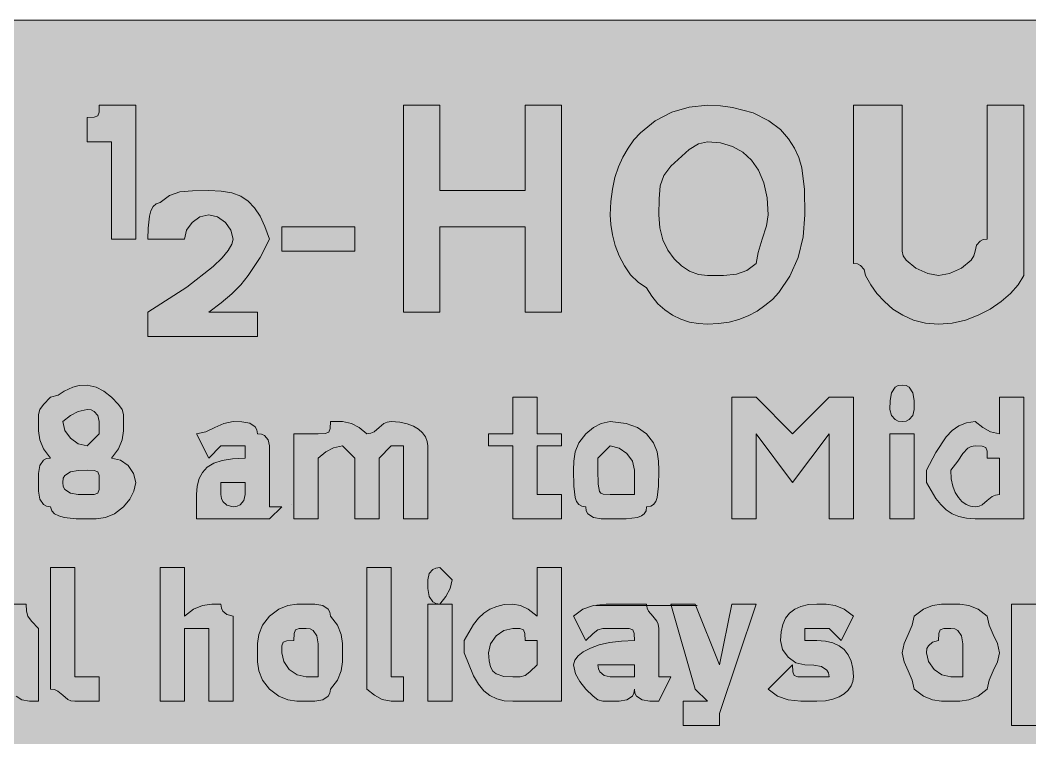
# Model space of a CAD drawing. Header units: metres. Extents: x 9 to 558, y 11 to 260.
# Drawn here: x 153.8 to 253.4, y 188.9 to 259.7 of the extents above; entities that cross this region are included whole.
import ezdxf

# ---------------------------------------------------------------- set-up
doc = ezdxf.new("R2010")
doc.units = ezdxf.units.M
for name, color, linetype, true_color in [('FILL_BLACK_000000', 7, 'Continuous', 0x000000), ('FILL_YELLOW_FFFF00', 7, 'Continuous', 0xffff00), ('STROKE_BLACK_000000', 7, 'Continuous', 0x000000)]:
    doc.layers.add(name, color=color, linetype=linetype, true_color=true_color)

msp = doc.modelspace()

# ---------------------------------------------------------------- hatches: boundary and pattern name
at = {"layer": 'FILL_BLACK_000000', "true_color": 0x000000}
h = msp.add_hatch(color=7, dxfattribs=at)
h.dxf.hatch_style = 1
h.paths.add_polyline_path([(162.81, 238.08), (162.81, 247.68), (160.41, 247.68), (160.41, 250.08), (161.1, 250.1), (161.46, 250.23), (161.59, 250.59), (161.61, 251.28), (162.81, 251.28), (165.21, 251.28), (165.21, 238.08), (162.81, 238.08)])
h = msp.add_hatch(color=7, dxfattribs=at)
h.dxf.hatch_style = 1
h.paths.add_polyline_path([(200.01, 242.88), (203.61, 242.88), (203.61, 251.28), (207.21, 251.28), (207.21, 230.88), (203.61, 230.88), (203.61, 239.28), (200.01, 239.28), (195.21, 239.28), (195.21, 230.88), (191.61, 230.88), (191.61, 251.28), (195.21, 251.28), (195.21, 242.88), (200.01, 242.88)])
h = msp.add_hatch(color=7, dxfattribs=at)
h.dxf.hatch_style = 1
h.paths.add_polyline_path([(224.08, 251.07), (226.11, 250.53), (227.68, 249.76), (228.81, 248.88), (229.6, 247.98), (230.2, 247.06), (230.62, 246.12), (230.91, 245.13), (231.17, 242.97), (231.21, 240.48), (231.04, 238.29), (230.55, 236.26), (229.75, 234.43), (228.66, 232.83), (228.01, 232.13), (227.28, 231.52), (226.5, 230.98), (225.64, 230.52), (224.72, 230.16), (223.75, 229.9), (222.71, 229.74), (221.61, 229.68), (220.71, 229.74), (219.83, 229.9), (218.97, 230.19), (218.16, 230.58), (217.4, 231.09), (216.72, 231.7), (216.11, 232.44), (215.61, 233.28), (214.77, 233.84), (214.03, 234.57), (213.42, 235.45), (212.91, 236.43), (212.52, 237.46), (212.23, 238.51), (212.07, 239.53), (212.01, 240.48), (212.07, 241.79), (212.23, 243.01), (212.48, 244.15), (212.83, 245.2), (213.27, 246.18), (213.78, 247.06), (214.36, 247.86), (215.01, 248.58), (216.46, 249.76), (218.08, 250.6), (219.82, 251.11), (221.61, 251.28), (222.9, 251.23), (224.08, 251.07)])
h.paths.add_polyline_path([(227.18, 243.63), (226.66, 244.87), (225.96, 245.88), (225.09, 246.67), (224.07, 247.23), (222.9, 247.57), (221.61, 247.68), (220.71, 247.47), (219.81, 246.93), (218.01, 245.28), (217.32, 244.36), (216.96, 243.33), (216.83, 242.07), (216.81, 240.48), (216.92, 239.19), (217.22, 238.02), (217.7, 237), (218.31, 236.13), (219.04, 235.43), (219.85, 234.91), (220.71, 234.59), (221.61, 234.48), (223.2, 234.5), (224.46, 234.63), (225.49, 234.99), (226.41, 235.68), (226.6, 236.77), (227.01, 238.08), (227.42, 239.39), (227.61, 240.48), (227.5, 242.17), (227.18, 243.63)], flags=16)
h = msp.add_hatch(color=7, dxfattribs=at)
h.dxf.hatch_style = 1
h.paths.add_polyline_path([(252.81, 239.28), (252.81, 238.08), (252.81, 235.68), (252.81, 234.48), (252.25, 233.58), (251.5, 232.72), (250.57, 231.91), (249.51, 231.18), (248.33, 230.57), (247.07, 230.09), (245.76, 229.79), (244.41, 229.68), (243.12, 229.79), (241.93, 230.09), (240.87, 230.57), (239.91, 231.18), (239.07, 231.91), (238.33, 232.72), (237.72, 233.58), (237.21, 234.48), (237.06, 235.08), (236.7, 235.49), (236.41, 235.63), (236.01, 235.68), (236.01, 238.08), (236.01, 251.28), (240.81, 251.28), (240.81, 239.28), (240.81, 238.08), (240.81, 236.88), (240.92, 236.43), (241.2, 236), (242.16, 235.23), (243.34, 234.69), (244.41, 234.48), (245.48, 234.69), (246.66, 235.23), (247.62, 236), (247.9, 236.43), (248.01, 236.88), (248.16, 237.48), (248.52, 237.89), (248.81, 238.03), (249.21, 238.08), (249.21, 251.28), (252.81, 251.28), (252.81, 239.28)])
h = msp.add_hatch(color=7, dxfattribs=at)
h.dxf.hatch_style = 1
h.paths.add_polyline_path([(177.21, 230.88), (177.21, 228.48), (166.41, 228.48), (166.41, 230.88), (170.25, 233.35), (172.86, 235.38), (173.73, 236.22), (174.34, 236.95), (174.7, 237.57), (174.81, 238.08), (174.6, 238.96), (174.06, 239.73), (173.29, 240.27), (172.41, 240.48), (171.53, 240.27), (170.76, 239.73), (170.22, 238.96), (170.01, 238.08), (166.41, 238.08), (166.43, 239.15), (166.56, 240.33), (166.7, 240.86), (166.92, 241.29), (167.21, 241.57), (167.61, 241.68), (168.53, 242.37), (169.56, 242.73), (170.82, 242.86), (172.41, 242.88), (173.65, 242.82), (174.7, 242.64), (175.57, 242.31), (176.31, 241.83), (176.93, 241.18), (177.47, 240.35), (177.96, 239.32), (178.41, 238.08), (177.47, 236.28), (176.31, 234.48), (175.57, 233.58), (174.7, 232.68), (173.65, 231.78), (172.41, 230.88), (177.21, 230.88)])
h = msp.add_hatch(color=7, dxfattribs=at)
h.dxf.hatch_style = 1
h.paths.add_polyline_path([(186.81, 236.88), (179.61, 236.88), (179.61, 239.28), (186.81, 239.28), (186.81, 236.88)])
h = msp.add_hatch(color=7, dxfattribs=at)
h.dxf.hatch_style = 1
h.paths.add_polyline_path([(157.63, 210.77), (157.2, 210.99), (156.92, 211.28), (156.81, 211.68), (156.41, 211.73), (156.12, 211.89), (155.76, 212.43), (155.63, 213.2), (155.61, 214.08), (155.63, 214.96), (155.76, 215.73), (156.12, 216.27), (156.41, 216.43), (156.81, 216.48), (156.12, 217.38), (155.76, 218.28), (155.63, 219.18), (155.61, 220.08), (155.63, 220.79), (155.76, 221.28), (156.12, 221.77), (156.81, 222.48), (157.54, 222.67), (158.16, 223.08), (159, 223.49), (159.62, 223.63), (160.41, 223.68), (161.29, 223.49), (162.06, 223.08), (162.81, 222.48), (163.5, 221.77), (163.86, 221.28), (163.99, 220.79), (164.01, 220.08), (163.99, 219.18), (163.86, 218.28), (163.5, 217.38), (162.81, 216.48), (163.69, 216.27), (164.46, 215.73), (165, 214.96), (165.21, 214.08), (165.02, 213.2), (164.61, 212.43), (164.01, 211.68), (163.11, 210.99), (162.21, 210.63), (161.31, 210.5), (160.41, 210.48), (159.34, 210.5), (158.16, 210.63), (157.63, 210.77)])
h.paths.add_polyline_path([(158.22, 214.77), (158.06, 214.48), (158.01, 214.08), (158.06, 213.68), (158.22, 213.39), (158.76, 213.03), (159.53, 212.9), (160.41, 212.88), (161.1, 212.9), (161.46, 213.03), (161.59, 213.39), (161.61, 214.08), (161.59, 214.77), (161.46, 215.13), (161.1, 215.26), (160.41, 215.28), (159.53, 215.26), (158.76, 215.13), (158.22, 214.77)], flags=16)
h.paths.add_polyline_path([(161.1, 221.09), (160.81, 221.23), (160.41, 221.28), (159.53, 221.09), (158.76, 220.68), (158.01, 220.08), (158.22, 219.2), (158.76, 218.43), (159.53, 217.89), (160.41, 217.68), (161.61, 218.88), (161.61, 220.08), (161.46, 220.68), (161.1, 221.09)], flags=16)
h = msp.add_hatch(color=7, dxfattribs=at)
h.dxf.hatch_style = 1
h.paths.add_polyline_path([(241.86, 220.68), (241.5, 220.27), (241.21, 220.13), (240.81, 220.08), (240.41, 220.13), (240.12, 220.27), (239.76, 220.68), (239.61, 221.28), (239.63, 222.16), (239.76, 222.93), (240.12, 223.47), (240.41, 223.63), (240.81, 223.68), (241.21, 223.63), (241.5, 223.47), (241.86, 222.93), (241.99, 222.16), (242.01, 221.28), (241.86, 220.68)])
h = msp.add_hatch(color=7, dxfattribs=at)
h.dxf.hatch_style = 1
h.paths.add_polyline_path([(207.21, 218.88), (207.21, 217.68), (204.81, 217.68), (204.81, 212.88), (206.01, 212.88), (207.21, 212.88), (207.21, 210.48), (204.81, 210.48), (202.41, 210.48), (202.41, 212.88), (202.41, 217.68), (200.01, 217.68), (200.01, 218.88), (202.41, 218.88), (202.41, 222.48), (204.81, 222.48), (204.81, 218.88), (207.21, 218.88)])
h = msp.add_hatch(color=7, dxfattribs=at)
h.dxf.hatch_style = 1
h.paths.add_polyline_path([(226.41, 218.88), (226.41, 210.48), (224.01, 210.48), (224.01, 222.48), (226.41, 222.48), (230.01, 218.88), (233.61, 222.48), (236.01, 222.48), (236.01, 210.48), (233.61, 210.48), (233.61, 218.88), (230.01, 214.08), (226.41, 218.88)])
h = msp.add_hatch(color=7, dxfattribs=at)
h.dxf.hatch_style = 1
h.paths.add_polyline_path([(252.81, 222.48), (252.81, 210.48), (250.41, 210.48), (248.01, 210.48), (247.16, 210.54), (246.42, 210.7), (245.75, 210.99), (245.16, 211.38), (244.62, 211.89), (244.13, 212.5), (243.21, 214.08), (243.21, 215.28), (244.13, 217.04), (245.16, 218.58), (245.75, 219.19), (246.42, 219.67), (247.16, 219.97), (248.01, 220.08), (248.76, 219.48), (249.53, 219.07), (250.41, 218.88), (250.41, 222.48), (252.81, 222.48)])
h.paths.add_polyline_path([(250.41, 216.48), (249.21, 216.48), (249.19, 217.17), (249.06, 217.53), (248.7, 217.66), (248.01, 217.68), (247.61, 217.63), (247.3, 217.47), (246.81, 216.93), (246.32, 216.16), (245.61, 215.28), (245.66, 214.44), (245.82, 213.7), (246.05, 213.09), (246.36, 212.58), (246.72, 212.19), (247.13, 211.9), (247.56, 211.74), (248.01, 211.68), (248.41, 211.73), (248.72, 211.87), (249.21, 212.28), (249.7, 212.69), (250.01, 212.83), (250.41, 212.88), (250.41, 215.28), (250.41, 216.48)], flags=16)
h = msp.add_hatch(color=7, dxfattribs=at)
h.dxf.hatch_style = 1
h.paths.add_polyline_path([(174.81, 217.68), (173.61, 217.68), (172.41, 216.48), (171.21, 218.88), (172.11, 219.07), (173.01, 219.48), (173.91, 219.89), (174.81, 220.08), (175.69, 220.06), (176.46, 219.93), (177, 219.57), (177.16, 219.28), (177.21, 218.88), (177.61, 218.83), (177.9, 218.69), (178.26, 218.28), (178.41, 217.68), (178.41, 212.88), (178.41, 211.68), (179.61, 211.68), (178.41, 210.48), (177.21, 210.48), (174.81, 210.48), (171.21, 210.48), (171.21, 212.88), (171.27, 213.72), (171.45, 214.45), (171.78, 215.07), (172.26, 215.58), (172.91, 215.97), (173.74, 216.25), (174.77, 216.42), (176.01, 216.48), (176.01, 217.68), (174.81, 217.68)])
h.paths.add_polyline_path([(173.8, 212.19), (174.21, 211.83), (174.81, 211.68), (175.21, 211.73), (175.5, 211.87), (175.86, 212.28), (176.01, 212.88), (176.01, 214.08), (173.61, 214.08), (173.61, 212.88), (173.66, 212.48), (173.8, 212.19)], flags=16)
h = msp.add_hatch(color=7, dxfattribs=at)
h.dxf.hatch_style = 1
h.paths.add_polyline_path([(189.21, 216.48), (189.21, 210.48), (186.81, 210.48), (186.81, 216.48), (185.61, 217.68), (184.73, 217.49), (183.96, 217.08), (183.21, 216.48), (183.21, 210.48), (180.81, 210.48), (180.81, 218.88), (183.21, 218.88), (183.9, 218.9), (184.26, 219.03), (184.39, 219.39), (184.41, 220.08), (185.61, 220.08), (186.49, 219.89), (187.26, 219.48), (188.01, 218.88), (188.41, 218.93), (188.72, 219.07), (189.21, 219.48), (189.7, 219.89), (190.01, 220.03), (190.41, 220.08), (191.25, 220.03), (191.98, 219.87), (192.6, 219.64), (193.11, 219.33), (193.5, 218.97), (193.78, 218.56), (193.95, 218.13), (194.01, 217.68), (194.01, 216.48), (194.01, 210.48), (191.61, 210.48), (191.61, 216.48), (191.61, 217.68), (190.41, 217.68), (189.21, 216.48)])
h = msp.add_hatch(color=7, dxfattribs=at)
h.dxf.hatch_style = 1
h.paths.add_polyline_path([(216.66, 212.58), (216.52, 212.19), (216.3, 211.9), (216.01, 211.74), (215.61, 211.68), (215.55, 211.28), (215.38, 210.99), (215.1, 210.77), (214.71, 210.63), (213.58, 210.5), (212.01, 210.48), (211.13, 210.5), (210.36, 210.63), (209.82, 210.99), (209.66, 211.28), (209.61, 211.68), (209.21, 211.74), (208.92, 211.9), (208.7, 212.19), (208.56, 212.58), (208.43, 213.7), (208.41, 215.28), (208.43, 216.18), (208.56, 217.08), (208.92, 217.98), (209.61, 218.88), (210.36, 219.48), (211.13, 219.89), (212.01, 220.08), (213.58, 219.89), (214.71, 219.48), (215.61, 218.88), (216.3, 217.98), (216.66, 217.08), (216.79, 216.18), (216.81, 215.28), (216.79, 213.7), (216.66, 212.58)])
h.paths.add_polyline_path([(213.66, 216.93), (212.89, 217.47), (212.01, 217.68), (210.81, 216.48), (210.81, 215.28), (210.83, 213.89), (210.96, 213.18), (211.1, 213.01), (211.32, 212.92), (212.01, 212.88), (214.41, 212.88), (214.41, 215.28), (214.2, 216.16), (213.66, 216.93)], flags=16)
h = msp.add_hatch(color=7, dxfattribs=at)
h.dxf.hatch_style = 1
h.paths.add_polyline_path([(239.61, 210.48), (239.61, 218.88), (242.01, 218.88), (242.01, 210.48), (239.61, 210.48)])
h = msp.add_hatch(color=7, dxfattribs=at)
h.dxf.hatch_style = 1
h.paths.add_polyline_path([(159.21, 194.88), (161.61, 194.88), (161.61, 192.48), (159.21, 192.48), (158.81, 192.53), (158.5, 192.67), (158.01, 193.08), (157.52, 193.49), (157.21, 193.63), (156.81, 193.68), (156.81, 194.88), (156.81, 205.68), (159.21, 205.68), (159.21, 194.88)])
h = msp.add_hatch(color=7, dxfattribs=at)
h.dxf.hatch_style = 1
h.paths.add_polyline_path([(170.91, 201.57), (171.81, 201.93), (172.71, 202.06), (173.61, 202.08), (173.66, 201.68), (173.8, 201.39), (174.21, 201.03), (174.81, 200.88), (174.81, 198.48), (174.81, 192.48), (172.41, 192.48), (172.41, 198.48), (172.41, 199.68), (171.21, 199.68), (170.01, 199.68), (170.01, 198.48), (170.01, 192.48), (167.61, 192.48), (167.61, 205.68), (170.01, 205.68), (170.01, 200.88), (170.91, 201.57)])
h = msp.add_hatch(color=7, dxfattribs=at)
h.dxf.hatch_style = 1
h.paths.add_polyline_path([(190.41, 194.88), (191.61, 194.88), (191.61, 192.48), (190.41, 192.48), (189.53, 192.67), (188.76, 193.08), (188.01, 193.68), (188.01, 194.88), (188.01, 205.68), (190.41, 205.68), (190.41, 194.88)])
h = msp.add_hatch(color=7, dxfattribs=at)
h.dxf.hatch_style = 1
h.paths.add_polyline_path([(196.22, 203.6), (195.81, 202.83), (195.21, 202.08), (194.81, 202.13), (194.52, 202.29), (194.16, 202.83), (194.03, 203.6), (194.01, 204.48), (194.16, 205.08), (194.52, 205.49), (194.81, 205.63), (195.21, 205.68), (196.41, 204.48), (196.22, 203.6)])
h = msp.add_hatch(color=7, dxfattribs=at)
h.dxf.hatch_style = 1
h.paths.add_polyline_path([(207.21, 205.68), (207.21, 192.48), (204.81, 192.48), (202.41, 192.48), (201.56, 192.54), (200.82, 192.72), (200.15, 193.05), (199.56, 193.53), (199.02, 194.18), (198.53, 195.01), (197.61, 197.28), (197.61, 198.48), (198.53, 200.05), (199.02, 200.67), (199.56, 201.18), (200.15, 201.57), (200.82, 201.85), (201.56, 202.02), (202.41, 202.08), (203.16, 201.93), (203.93, 201.57), (204.81, 200.88), (204.81, 205.68), (207.21, 205.68)])
h.paths.add_polyline_path([(203.61, 198.48), (203.59, 199.17), (203.46, 199.53), (203.1, 199.66), (202.41, 199.68), (201.53, 199.47), (200.76, 198.93), (200.22, 198.16), (200.01, 197.28), (200.06, 196.49), (200.22, 195.89), (200.45, 195.47), (200.76, 195.18), (201.53, 194.92), (202.41, 194.88), (203.12, 194.9), (203.61, 195.03), (204.1, 195.39), (204.81, 196.08), (204.81, 198.48), (203.61, 198.48)], flags=16)
h = msp.add_hatch(color=7, dxfattribs=at)
h.dxf.hatch_style = 1
h.paths.add_polyline_path([(150.81, 199.68), (149.61, 199.68), (149.01, 199.53), (148.6, 199.17), (148.46, 198.88), (148.41, 198.48), (147.21, 200.88), (148.11, 201.57), (149.01, 201.93), (149.91, 202.06), (150.81, 202.08), (154.41, 202.08), (154.43, 201.37), (154.56, 200.88), (154.92, 200.39), (155.61, 199.68), (155.61, 194.88), (155.61, 192.48), (154.73, 192.5), (153.96, 192.63), (153.42, 192.99), (153.26, 193.28), (153.21, 193.68), (153.16, 193.28), (153, 192.99), (152.46, 192.63), (151.69, 192.5), (150.81, 192.48), (149.93, 192.5), (149.16, 192.63), (148.62, 192.99), (148.46, 193.28), (148.41, 193.68), (148.01, 193.73), (147.72, 193.89), (147.36, 194.43), (147.23, 195.2), (147.21, 196.08), (147.27, 196.53), (147.45, 196.96), (147.78, 197.37), (148.26, 197.73), (148.91, 198.04), (149.74, 198.27), (150.77, 198.43), (152.01, 198.48), (152.01, 199.68), (150.81, 199.68)])
h.paths.add_polyline_path([(150.81, 194.88), (152.01, 194.88), (152.01, 196.08), (150.81, 196.08), (149.61, 196.08), (149.61, 194.88), (150.81, 194.88)], flags=16)
h = msp.add_hatch(color=7, dxfattribs=at)
h.dxf.hatch_style = 1
h.paths.add_polyline_path([(185.46, 195.48), (185.1, 194.58), (184.41, 193.68), (184.36, 193.28), (184.2, 192.99), (183.66, 192.63), (182.89, 192.5), (182.01, 192.48), (181.11, 192.5), (180.21, 192.63), (179.31, 192.99), (178.41, 193.68), (177.72, 194.58), (177.36, 195.48), (177.23, 196.38), (177.21, 197.28), (177.23, 198.18), (177.36, 199.08), (177.72, 199.98), (178.41, 200.88), (179.31, 201.57), (180.21, 201.93), (181.11, 202.06), (182.01, 202.08), (182.89, 202.06), (183.66, 201.93), (184.2, 201.57), (184.36, 201.28), (184.41, 200.88), (185.1, 199.98), (185.46, 199.08), (185.59, 198.18), (185.61, 197.28), (185.59, 196.38), (185.46, 195.48)])
h.paths.add_polyline_path([(183.06, 198.93), (182.7, 199.47), (182.41, 199.63), (182.01, 199.68), (181.32, 199.66), (180.96, 199.53), (180.83, 199.17), (180.81, 198.48), (180.12, 198.46), (179.76, 198.33), (179.63, 197.97), (179.61, 197.28), (179.82, 196.4), (180.36, 195.63), (181.13, 195.09), (182.01, 194.88), (183.21, 194.88), (183.21, 197.28), (183.19, 198.16), (183.06, 198.93)], flags=16)
h = msp.add_hatch(color=7, dxfattribs=at)
h.dxf.hatch_style = 1
h.paths.add_polyline_path([(194.01, 192.48), (194.01, 202.08), (196.41, 202.08), (196.41, 192.48), (194.01, 192.48)])
h = msp.add_hatch(color=7, dxfattribs=at)
h.dxf.hatch_style = 1
h.paths.add_polyline_path([(214.26, 199.53), (213.9, 199.66), (213.21, 199.68), (212.01, 199.68), (211.3, 199.66), (210.81, 199.53), (210.32, 199.17), (209.61, 198.48), (208.41, 200.88), (209.33, 201.57), (210.36, 201.93), (211.62, 202.06), (213.21, 202.08), (215.61, 202.08), (215.66, 201.68), (215.8, 201.37), (216.21, 200.88), (216.62, 200.39), (216.76, 200.08), (216.81, 199.68), (216.81, 194.88), (218.01, 194.88), (216.81, 192.48), (215.93, 192.5), (215.16, 192.63), (214.62, 192.99), (214.46, 193.28), (214.41, 193.68), (214.36, 193.28), (214.2, 192.99), (213.66, 192.63), (212.89, 192.5), (212.01, 192.48), (211.3, 192.5), (210.81, 192.63), (210.32, 192.99), (209.61, 193.68), (209.01, 194.43), (208.6, 195.2), (208.41, 196.08), (208.52, 196.53), (208.84, 196.96), (209.36, 197.37), (210.06, 197.73), (210.93, 198.04), (211.95, 198.27), (213.12, 198.43), (214.41, 198.48), (214.39, 199.17), (214.26, 199.53)])
h.paths.add_polyline_path([(211, 195.39), (211.41, 195.03), (212.01, 194.88), (213.21, 194.88), (214.41, 194.88), (214.41, 196.08), (212.01, 196.08), (210.81, 196.08), (210.86, 195.68), (211, 195.39)], flags=16)
h = msp.add_hatch(color=7, dxfattribs=at)
h.dxf.hatch_style = 1
h.paths.add_polyline_path([(222.81, 191.28), (222.81, 190.08), (221.61, 190.08), (219.21, 190.08), (219.21, 192.48), (220.41, 192.48), (221.61, 192.48), (220.41, 193.68), (218.01, 202.08), (220.41, 202.08), (222.81, 196.08), (224.01, 202.08), (226.41, 202.08), (222.81, 191.28)])
h = msp.add_hatch(color=7, dxfattribs=at)
h.dxf.hatch_style = 1
h.paths.add_polyline_path([(235.95, 194.43), (235.78, 194), (235.5, 193.59), (235.11, 193.23), (234.6, 192.92), (233.98, 192.69), (233.25, 192.53), (232.41, 192.48), (230.82, 192.5), (229.56, 192.63), (228.53, 192.99), (227.61, 193.68), (230.01, 196.08), (230.03, 195.39), (230.16, 195.03), (230.52, 194.9), (231.21, 194.88), (232.41, 194.88), (233.61, 194.88), (233.56, 195.28), (233.4, 195.57), (232.86, 195.93), (232.09, 196.06), (231.21, 196.08), (230.33, 196.29), (229.56, 196.83), (229.02, 197.6), (228.81, 198.48), (228.87, 199.32), (229.03, 200.05), (229.32, 200.67), (229.71, 201.18), (230.22, 201.57), (230.83, 201.85), (231.57, 202.02), (232.41, 202.08), (233.31, 202.06), (234.21, 201.93), (235.11, 201.57), (236.01, 200.88), (234.81, 198.48), (233.61, 199.68), (232.41, 199.68), (231.21, 199.68), (231.21, 198.48), (232.41, 198.48), (233.25, 198.42), (233.98, 198.25), (234.6, 197.97), (235.11, 197.58), (235.5, 197.07), (235.78, 196.45), (235.95, 195.72), (236.01, 194.88), (235.95, 194.43)])
h = msp.add_hatch(color=7, dxfattribs=at)
h.dxf.hatch_style = 1
h.paths.add_polyline_path([(249.81, 195.48), (249.4, 194.58), (249.21, 193.68), (248.31, 192.99), (247.41, 192.63), (246.51, 192.5), (245.61, 192.48), (244.71, 192.5), (243.81, 192.63), (242.91, 192.99), (242.01, 193.68), (241.82, 194.58), (241.41, 195.48), (241, 196.38), (240.81, 197.28), (241, 198.18), (241.41, 199.08), (241.82, 199.98), (242.01, 200.88), (242.91, 201.57), (243.81, 201.93), (244.71, 202.06), (245.61, 202.08), (246.51, 202.06), (247.41, 201.93), (248.31, 201.57), (249.21, 200.88), (249.4, 199.98), (249.81, 199.08), (250.22, 198.18), (250.41, 197.28), (250.22, 196.38), (249.81, 195.48)])
h.paths.add_polyline_path([(246.66, 198.93), (246.3, 199.47), (246.01, 199.63), (245.61, 199.68), (244.92, 199.66), (244.56, 199.53), (244.43, 199.17), (244.41, 198.48), (243.81, 198.33), (243.4, 197.97), (243.26, 197.68), (243.21, 197.28), (243.42, 196.4), (243.96, 195.63), (244.73, 195.09), (245.61, 194.88), (246.81, 194.88), (246.81, 197.28), (246.79, 198.16), (246.66, 198.93)], flags=16)
h = msp.add_hatch(color=7, dxfattribs=at)
h.dxf.hatch_style = 1
h.paths.add_polyline_path([(259.86, 195.48), (259.5, 194.58), (258.81, 193.68), (258.76, 193.28), (258.6, 192.99), (258.06, 192.63), (257.29, 192.5), (256.41, 192.48), (255.53, 192.5), (254.76, 192.63), (254.22, 192.99), (254.06, 193.28), (254.01, 193.68), (254.01, 190.08), (251.61, 190.08), (251.61, 202.08), (254.01, 202.08), (254.01, 200.88), (254.06, 201.28), (254.22, 201.57), (254.76, 201.93), (255.53, 202.06), (256.41, 202.08), (257.29, 202.06), (258.06, 201.93), (258.6, 201.57), (258.76, 201.28), (258.81, 200.88), (259.5, 199.98), (259.86, 199.08), (259.99, 198.18), (260.01, 197.28), (259.99, 196.38), (259.86, 195.48)])
h.paths.add_polyline_path([(257.42, 195.39), (257.56, 195.68), (257.61, 196.08), (257.61, 198.48), (257.56, 198.88), (257.42, 199.17), (257.01, 199.53), (256.41, 199.68), (255.21, 199.68), (254.61, 199.53), (254.2, 199.17), (254.06, 198.88), (254.01, 198.48), (254.01, 196.08), (255.21, 194.88), (256.41, 194.88), (257.01, 195.03), (257.42, 195.39)], flags=16)
at = {"layer": 'FILL_YELLOW_FFFF00', "true_color": 0xffff00}
h = msp.add_hatch(color=7, dxfattribs=at)
h.dxf.hatch_style = 1
h.paths.add_polyline_path([(551.26, 259.63), (552.02, 259.47), (553.41, 258.93), (556.41, 257.28), (556.81, 256.78), (557.1, 256.19), (557.46, 254.88), (557.61, 252.48), (557.61, 18.48), (557.61, 16.08), (557.42, 15.2), (557.01, 14.43), (556.41, 13.68), (554.8, 12.29), (554.09, 11.87), (553.41, 11.58), (552.02, 11.32), (550.41, 11.28), (16.41, 11.28), (14.01, 11.28), (13.13, 11.99), (12.36, 12.48), (11.82, 12.97), (11.66, 13.28), (11.61, 13.68), (10.82, 14.13), (10.22, 14.6), (9.8, 15.09), (9.51, 15.63), (9.25, 16.89), (9.21, 18.48), (9.21, 252.48), (9.21, 254.88), (11.61, 257.28), (12.36, 257.88), (13.13, 258.29), (14.01, 258.48), (14.76, 259.08), (15.53, 259.49), (16.41, 259.68), (550.41, 259.68), (551.26, 259.63)])

# ---------------------------------------------------------------- linework, layer by layer
at = {"layer": 'FILL_BLACK_000000', "lineweight": 0, "true_color": 0x000000}
for points in [[(162.81, 238.08), (162.81, 247.68), (160.41, 247.68), (160.41, 250.08), (161.1, 250.1), (161.46, 250.23), (161.59, 250.59), (161.61, 251.28), (162.81, 251.28), (165.21, 251.28), (165.21, 238.08)], [(200.01, 242.88), (203.61, 242.88), (203.61, 251.28), (207.21, 251.28), (207.21, 230.88), (203.61, 230.88), (203.61, 239.28), (200.01, 239.28), (195.21, 239.28), (195.21, 230.88), (191.61, 230.88), (191.61, 251.28), (195.21, 251.28), (195.21, 242.88)], [(224.08, 251.07), (226.11, 250.53), (227.68, 249.76), (228.81, 248.88), (229.6, 247.98), (230.2, 247.06), (230.62, 246.12), (230.91, 245.13), (231.17, 242.97), (231.21, 240.48), (231.04, 238.29), (230.55, 236.26), (229.75, 234.43), (228.66, 232.83), (228.01, 232.13), (227.28, 231.52), (226.5, 230.98), (225.64, 230.52), (224.72, 230.16), (223.75, 229.9), (222.71, 229.74), (221.61, 229.68), (220.71, 229.74), (219.83, 229.9), (218.97, 230.19), (218.16, 230.58), (217.4, 231.09), (216.72, 231.7), (216.11, 232.44), (215.61, 233.28), (214.77, 233.84), (214.03, 234.57), (213.42, 235.45), (212.91, 236.43), (212.52, 237.46), (212.23, 238.51), (212.07, 239.53), (212.01, 240.48), (212.07, 241.79), (212.23, 243.01), (212.48, 244.15), (212.83, 245.2), (213.27, 246.18), (213.78, 247.06), (214.36, 247.86), (215.01, 248.58), (216.46, 249.76), (218.08, 250.6), (219.82, 251.11), (221.61, 251.28), (222.9, 251.23)], [(252.81, 239.28), (252.81, 238.08), (252.81, 235.68), (252.81, 234.48), (252.25, 233.58), (251.5, 232.72), (250.57, 231.91), (249.51, 231.18), (248.33, 230.57), (247.07, 230.09), (245.76, 229.79), (244.41, 229.68), (243.12, 229.79), (241.93, 230.09), (240.87, 230.57), (239.91, 231.18), (239.07, 231.91), (238.33, 232.72), (237.72, 233.58), (237.21, 234.48), (237.06, 235.08), (236.7, 235.49), (236.41, 235.63), (236.01, 235.68), (236.01, 238.08), (236.01, 251.28), (240.81, 251.28), (240.81, 239.28), (240.81, 238.08), (240.81, 236.88), (240.92, 236.43), (241.2, 236), (242.16, 235.23), (243.34, 234.69), (244.41, 234.48), (245.48, 234.69), (246.66, 235.23), (247.62, 236), (247.9, 236.43), (248.01, 236.88), (248.16, 237.48), (248.52, 237.89), (248.81, 238.03), (249.21, 238.08), (249.21, 251.28), (252.81, 251.28)], [(227.18, 243.63), (226.66, 244.87), (225.96, 245.88), (225.09, 246.67), (224.07, 247.23), (222.9, 247.57), (221.61, 247.68), (220.71, 247.47), (219.81, 246.93), (218.01, 245.28), (217.32, 244.36), (216.96, 243.33), (216.83, 242.07), (216.81, 240.48), (216.92, 239.19), (217.22, 238.02), (217.7, 237), (218.31, 236.13), (219.04, 235.43), (219.85, 234.91), (220.71, 234.59), (221.61, 234.48), (223.2, 234.5), (224.46, 234.63), (225.49, 234.99), (226.41, 235.68), (226.6, 236.77), (227.01, 238.08), (227.42, 239.39), (227.61, 240.48), (227.5, 242.17)], [(177.21, 230.88), (177.21, 228.48), (166.41, 228.48), (166.41, 230.88), (170.25, 233.35), (172.86, 235.38), (173.73, 236.22), (174.34, 236.95), (174.7, 237.57), (174.81, 238.08), (174.6, 238.96), (174.06, 239.73), (173.29, 240.27), (172.41, 240.48), (171.53, 240.27), (170.76, 239.73), (170.22, 238.96), (170.01, 238.08), (166.41, 238.08), (166.43, 239.15), (166.56, 240.33), (166.7, 240.86), (166.92, 241.29), (167.21, 241.57), (167.61, 241.68), (168.53, 242.37), (169.56, 242.73), (170.82, 242.86), (172.41, 242.88), (173.65, 242.82), (174.7, 242.64), (175.57, 242.31), (176.31, 241.83), (176.93, 241.18), (177.47, 240.35), (177.96, 239.32), (178.41, 238.08), (177.47, 236.28), (176.31, 234.48), (175.57, 233.58), (174.7, 232.68), (173.65, 231.78), (172.41, 230.88)], [(186.81, 236.88), (179.61, 236.88), (179.61, 239.28), (186.81, 239.28)], [(157.63, 210.77), (157.2, 210.99), (156.92, 211.28), (156.81, 211.68), (156.41, 211.73), (156.12, 211.89), (155.76, 212.43), (155.63, 213.2), (155.61, 214.08), (155.63, 214.96), (155.76, 215.73), (156.12, 216.27), (156.41, 216.43), (156.81, 216.48), (156.12, 217.38), (155.76, 218.28), (155.63, 219.18), (155.61, 220.08), (155.63, 220.79), (155.76, 221.28), (156.12, 221.77), (156.81, 222.48), (157.54, 222.67), (158.16, 223.08), (159, 223.49), (159.62, 223.63), (160.41, 223.68), (161.29, 223.49), (162.06, 223.08), (162.81, 222.48), (163.5, 221.77), (163.86, 221.28), (163.99, 220.79), (164.01, 220.08), (163.99, 219.18), (163.86, 218.28), (163.5, 217.38), (162.81, 216.48), (163.69, 216.27), (164.46, 215.73), (165, 214.96), (165.21, 214.08), (165.02, 213.2), (164.61, 212.43), (164.01, 211.68), (163.11, 210.99), (162.21, 210.63), (161.31, 210.5), (160.41, 210.48), (159.34, 210.5), (158.16, 210.63)], [(241.86, 220.68), (241.5, 220.27), (241.21, 220.13), (240.81, 220.08), (240.41, 220.13), (240.12, 220.27), (239.76, 220.68), (239.61, 221.28), (239.63, 222.16), (239.76, 222.93), (240.12, 223.47), (240.41, 223.63), (240.81, 223.68), (241.21, 223.63), (241.5, 223.47), (241.86, 222.93), (241.99, 222.16), (242.01, 221.28)], [(207.21, 218.88), (207.21, 217.68), (204.81, 217.68), (204.81, 212.88), (206.01, 212.88), (207.21, 212.88), (207.21, 210.48), (204.81, 210.48), (202.41, 210.48), (202.41, 212.88), (202.41, 217.68), (200.01, 217.68), (200.01, 218.88), (202.41, 218.88), (202.41, 222.48), (204.81, 222.48), (204.81, 218.88)], [(226.41, 218.88), (226.41, 210.48), (224.01, 210.48), (224.01, 222.48), (226.41, 222.48), (230.01, 218.88), (233.61, 222.48), (236.01, 222.48), (236.01, 210.48), (233.61, 210.48), (233.61, 218.88), (230.01, 214.08)], [(252.81, 222.48), (252.81, 210.48), (250.41, 210.48), (248.01, 210.48), (247.16, 210.54), (246.42, 210.7), (245.75, 210.99), (245.16, 211.38), (244.62, 211.89), (244.13, 212.5), (243.21, 214.08), (243.21, 215.28), (244.13, 217.04), (245.16, 218.58), (245.75, 219.19), (246.42, 219.67), (247.16, 219.97), (248.01, 220.08), (248.76, 219.48), (249.53, 219.07), (250.41, 218.88), (250.41, 222.48)], [(161.1, 221.09), (160.81, 221.23), (160.41, 221.28), (159.53, 221.09), (158.76, 220.68), (158.01, 220.08), (158.22, 219.2), (158.76, 218.43), (159.53, 217.89), (160.41, 217.68), (161.61, 218.88), (161.61, 220.08), (161.46, 220.68)], [(174.81, 217.68), (173.61, 217.68), (172.41, 216.48), (171.21, 218.88), (172.11, 219.07), (173.01, 219.48), (173.91, 219.89), (174.81, 220.08), (175.69, 220.06), (176.46, 219.93), (177, 219.57), (177.16, 219.28), (177.21, 218.88), (177.61, 218.83), (177.9, 218.69), (178.26, 218.28), (178.41, 217.68), (178.41, 212.88), (178.41, 211.68), (179.61, 211.68), (178.41, 210.48), (177.21, 210.48), (174.81, 210.48), (171.21, 210.48), (171.21, 212.88), (171.27, 213.72), (171.45, 214.45), (171.78, 215.07), (172.26, 215.58), (172.91, 215.97), (173.74, 216.25), (174.77, 216.42), (176.01, 216.48), (176.01, 217.68)], [(189.21, 216.48), (189.21, 210.48), (186.81, 210.48), (186.81, 216.48), (185.61, 217.68), (184.73, 217.49), (183.96, 217.08), (183.21, 216.48), (183.21, 210.48), (180.81, 210.48), (180.81, 218.88), (183.21, 218.88), (183.9, 218.9), (184.26, 219.03), (184.39, 219.39), (184.41, 220.08), (185.61, 220.08), (186.49, 219.89), (187.26, 219.48), (188.01, 218.88), (188.41, 218.93), (188.72, 219.07), (189.21, 219.48), (189.7, 219.89), (190.01, 220.03), (190.41, 220.08), (191.25, 220.03), (191.98, 219.87), (192.6, 219.64), (193.11, 219.33), (193.5, 218.97), (193.78, 218.56), (193.95, 218.13), (194.01, 217.68), (194.01, 216.48), (194.01, 210.48), (191.61, 210.48), (191.61, 216.48), (191.61, 217.68), (190.41, 217.68)], [(216.66, 212.58), (216.52, 212.19), (216.3, 211.9), (216.01, 211.74), (215.61, 211.68), (215.55, 211.28), (215.38, 210.99), (215.1, 210.77), (214.71, 210.63), (213.58, 210.5), (212.01, 210.48), (211.13, 210.5), (210.36, 210.63), (209.82, 210.99), (209.66, 211.28), (209.61, 211.68), (209.21, 211.74), (208.92, 211.9), (208.7, 212.19), (208.56, 212.58), (208.43, 213.7), (208.41, 215.28), (208.43, 216.18), (208.56, 217.08), (208.92, 217.98), (209.61, 218.88), (210.36, 219.48), (211.13, 219.89), (212.01, 220.08), (213.58, 219.89), (214.71, 219.48), (215.61, 218.88), (216.3, 217.98), (216.66, 217.08), (216.79, 216.18), (216.81, 215.28), (216.79, 213.7)], [(239.61, 210.48), (239.61, 218.88), (242.01, 218.88), (242.01, 210.48)], [(213.66, 216.93), (212.89, 217.47), (212.01, 217.68), (210.81, 216.48), (210.81, 215.28), (210.83, 213.89), (210.96, 213.18), (211.1, 213.01), (211.32, 212.92), (212.01, 212.88), (214.41, 212.88), (214.41, 215.28), (214.2, 216.16)], [(250.41, 216.48), (249.21, 216.48), (249.19, 217.17), (249.06, 217.53), (248.7, 217.66), (248.01, 217.68), (247.61, 217.63), (247.3, 217.47), (246.81, 216.93), (246.32, 216.16), (245.61, 215.28), (245.66, 214.44), (245.82, 213.7), (246.05, 213.09), (246.36, 212.58), (246.72, 212.19), (247.13, 211.9), (247.56, 211.74), (248.01, 211.68), (248.41, 211.73), (248.72, 211.87), (249.21, 212.28), (249.7, 212.69), (250.01, 212.83), (250.41, 212.88), (250.41, 215.28)], [(158.22, 214.77), (158.06, 214.48), (158.01, 214.08), (158.06, 213.68), (158.22, 213.39), (158.76, 213.03), (159.53, 212.9), (160.41, 212.88), (161.1, 212.9), (161.46, 213.03), (161.59, 213.39), (161.61, 214.08), (161.59, 214.77), (161.46, 215.13), (161.1, 215.26), (160.41, 215.28), (159.53, 215.26), (158.76, 215.13)], [(173.8, 212.19), (174.21, 211.83), (174.81, 211.68), (175.21, 211.73), (175.5, 211.87), (175.86, 212.28), (176.01, 212.88), (176.01, 214.08), (173.61, 214.08), (173.61, 212.88), (173.66, 212.48)], [(159.21, 194.88), (161.61, 194.88), (161.61, 192.48), (159.21, 192.48), (158.81, 192.53), (158.5, 192.67), (158.01, 193.08), (157.52, 193.49), (157.21, 193.63), (156.81, 193.68), (156.81, 194.88), (156.81, 205.68), (159.21, 205.68)], [(170.91, 201.57), (171.81, 201.93), (172.71, 202.06), (173.61, 202.08), (173.66, 201.68), (173.8, 201.39), (174.21, 201.03), (174.81, 200.88), (174.81, 198.48), (174.81, 192.48), (172.41, 192.48), (172.41, 198.48), (172.41, 199.68), (171.21, 199.68), (170.01, 199.68), (170.01, 198.48), (170.01, 192.48), (167.61, 192.48), (167.61, 205.68), (170.01, 205.68), (170.01, 200.88)], [(190.41, 194.88), (191.61, 194.88), (191.61, 192.48), (190.41, 192.48), (189.53, 192.67), (188.76, 193.08), (188.01, 193.68), (188.01, 194.88), (188.01, 205.68), (190.41, 205.68)], [(196.22, 203.6), (195.81, 202.83), (195.21, 202.08), (194.81, 202.13), (194.52, 202.29), (194.16, 202.83), (194.03, 203.6), (194.01, 204.48), (194.16, 205.08), (194.52, 205.49), (194.81, 205.63), (195.21, 205.68), (196.41, 204.48)], [(207.21, 205.68), (207.21, 192.48), (204.81, 192.48), (202.41, 192.48), (201.56, 192.54), (200.82, 192.72), (200.15, 193.05), (199.56, 193.53), (199.02, 194.18), (198.53, 195.01), (197.61, 197.28), (197.61, 198.48), (198.53, 200.05), (199.02, 200.67), (199.56, 201.18), (200.15, 201.57), (200.82, 201.85), (201.56, 202.02), (202.41, 202.08), (203.16, 201.93), (203.93, 201.57), (204.81, 200.88), (204.81, 205.68)], [(185.46, 195.48), (185.1, 194.58), (184.41, 193.68), (184.36, 193.28), (184.2, 192.99), (183.66, 192.63), (182.89, 192.5), (182.01, 192.48), (181.11, 192.5), (180.21, 192.63), (179.31, 192.99), (178.41, 193.68), (177.72, 194.58), (177.36, 195.48), (177.23, 196.38), (177.21, 197.28), (177.23, 198.18), (177.36, 199.08), (177.72, 199.98), (178.41, 200.88), (179.31, 201.57), (180.21, 201.93), (181.11, 202.06), (182.01, 202.08), (182.89, 202.06), (183.66, 201.93), (184.2, 201.57), (184.36, 201.28), (184.41, 200.88), (185.1, 199.98), (185.46, 199.08), (185.59, 198.18), (185.61, 197.28), (185.59, 196.38)], [(194.01, 192.48), (194.01, 202.08), (196.41, 202.08), (196.41, 192.48)], [(214.26, 199.53), (213.9, 199.66), (213.21, 199.68), (212.01, 199.68), (211.3, 199.66), (210.81, 199.53), (210.32, 199.17), (209.61, 198.48), (208.41, 200.88), (209.33, 201.57), (210.36, 201.93), (211.62, 202.06), (213.21, 202.08), (215.61, 202.08), (215.66, 201.68), (215.8, 201.37), (216.21, 200.88), (216.62, 200.39), (216.76, 200.08), (216.81, 199.68), (216.81, 194.88), (218.01, 194.88), (216.81, 192.48), (215.93, 192.5), (215.16, 192.63), (214.62, 192.99), (214.46, 193.28), (214.41, 193.68), (214.36, 193.28), (214.2, 192.99), (213.66, 192.63), (212.89, 192.5), (212.01, 192.48), (211.3, 192.5), (210.81, 192.63), (210.32, 192.99), (209.61, 193.68), (209.01, 194.43), (208.6, 195.2), (208.41, 196.08), (208.52, 196.53), (208.84, 196.96), (209.36, 197.37), (210.06, 197.73), (210.93, 198.04), (211.95, 198.27), (213.12, 198.43), (214.41, 198.48), (214.39, 199.17)], [(222.81, 191.28), (222.81, 190.08), (221.61, 190.08), (219.21, 190.08), (219.21, 192.48), (220.41, 192.48), (221.61, 192.48), (220.41, 193.68), (218.01, 202.08), (220.41, 202.08), (222.81, 196.08), (224.01, 202.08), (226.41, 202.08)], [(235.95, 194.43), (235.78, 194), (235.5, 193.59), (235.11, 193.23), (234.6, 192.92), (233.98, 192.69), (233.25, 192.53), (232.41, 192.48), (230.82, 192.5), (229.56, 192.63), (228.53, 192.99), (227.61, 193.68), (230.01, 196.08), (230.03, 195.39), (230.16, 195.03), (230.52, 194.9), (231.21, 194.88), (232.41, 194.88), (233.61, 194.88), (233.56, 195.28), (233.4, 195.57), (232.86, 195.93), (232.09, 196.06), (231.21, 196.08), (230.33, 196.29), (229.56, 196.83), (229.02, 197.6), (228.81, 198.48), (228.87, 199.32), (229.03, 200.05), (229.32, 200.67), (229.71, 201.18), (230.22, 201.57), (230.83, 201.85), (231.57, 202.02), (232.41, 202.08), (233.31, 202.06), (234.21, 201.93), (235.11, 201.57), (236.01, 200.88), (234.81, 198.48), (233.61, 199.68), (232.41, 199.68), (231.21, 199.68), (231.21, 198.48), (232.41, 198.48), (233.25, 198.42), (233.98, 198.25), (234.6, 197.97), (235.11, 197.58), (235.5, 197.07), (235.78, 196.45), (235.95, 195.72), (236.01, 194.88)], [(249.81, 195.48), (249.4, 194.58), (249.21, 193.68), (248.31, 192.99), (247.41, 192.63), (246.51, 192.5), (245.61, 192.48), (244.71, 192.5), (243.81, 192.63), (242.91, 192.99), (242.01, 193.68), (241.82, 194.58), (241.41, 195.48), (241, 196.38), (240.81, 197.28), (241, 198.18), (241.41, 199.08), (241.82, 199.98), (242.01, 200.88), (242.91, 201.57), (243.81, 201.93), (244.71, 202.06), (245.61, 202.08), (246.51, 202.06), (247.41, 201.93), (248.31, 201.57), (249.21, 200.88), (249.4, 199.98), (249.81, 199.08), (250.22, 198.18), (250.41, 197.28), (250.22, 196.38)], [(183.06, 198.93), (182.7, 199.47), (182.41, 199.63), (182.01, 199.68), (181.32, 199.66), (180.96, 199.53), (180.83, 199.17), (180.81, 198.48), (180.12, 198.46), (179.76, 198.33), (179.63, 197.97), (179.61, 197.28), (179.82, 196.4), (180.36, 195.63), (181.13, 195.09), (182.01, 194.88), (183.21, 194.88), (183.21, 197.28), (183.19, 198.16)], [(203.61, 198.48), (203.59, 199.17), (203.46, 199.53), (203.1, 199.66), (202.41, 199.68), (201.53, 199.47), (200.76, 198.93), (200.22, 198.16), (200.01, 197.28), (200.06, 196.49), (200.22, 195.89), (200.45, 195.47), (200.76, 195.18), (201.53, 194.92), (202.41, 194.88), (203.12, 194.9), (203.61, 195.03), (204.1, 195.39), (204.81, 196.08), (204.81, 198.48)], [(246.66, 198.93), (246.3, 199.47), (246.01, 199.63), (245.61, 199.68), (244.92, 199.66), (244.56, 199.53), (244.43, 199.17), (244.41, 198.48), (243.81, 198.33), (243.4, 197.97), (243.26, 197.68), (243.21, 197.28), (243.42, 196.4), (243.96, 195.63), (244.73, 195.09), (245.61, 194.88), (246.81, 194.88), (246.81, 197.28), (246.79, 198.16)], [(211, 195.39), (211.41, 195.03), (212.01, 194.88), (213.21, 194.88), (214.41, 194.88), (214.41, 196.08), (212.01, 196.08), (210.81, 196.08), (210.86, 195.68)]]:
    msp.add_lwpolyline(points, close=True, dxfattribs=at)
for points in [[(150.81, 202.08), (154.41, 202.08), (154.43, 201.37), (154.56, 200.88), (154.92, 200.39), (155.61, 199.68), (155.61, 194.88), (155.61, 192.48), (154.73, 192.5), (153.96, 192.63), (153.42, 192.99)], [(254.01, 190.08), (251.61, 190.08), (251.61, 202.08), (254.01, 202.08)]]:
    msp.add_lwpolyline(points, dxfattribs=at)
at = {"layer": 'FILL_YELLOW_FFFF00', "lineweight": 0, "true_color": 0xffff00}
msp.add_lwpolyline([(550.41, 11.28), (16.41, 11.28), (14.01, 11.28), (13.13, 11.99), (12.36, 12.48), (11.82, 12.97), (11.66, 13.28), (11.61, 13.68), (10.82, 14.13), (10.22, 14.6), (9.8, 15.09), (9.51, 15.63), (9.25, 16.89), (9.21, 18.48), (9.21, 252.48), (9.21, 254.88), (11.61, 257.28), (12.36, 257.88), (13.13, 258.29), (14.01, 258.48), (14.76, 259.08), (15.53, 259.49), (16.41, 259.68), (550.41, 259.68)], dxfattribs=at)
at = {"layer": 'STROKE_BLACK_000000', "lineweight": 0, "true_color": 0x000000}
for points in [[(180.61, 211.92), (180.61, 211.92)], [(210.61, 201.92), (220.61, 201.92)]]:
    msp.add_lwpolyline(points, dxfattribs=at)

doc.saveas('drawing.dxf')
